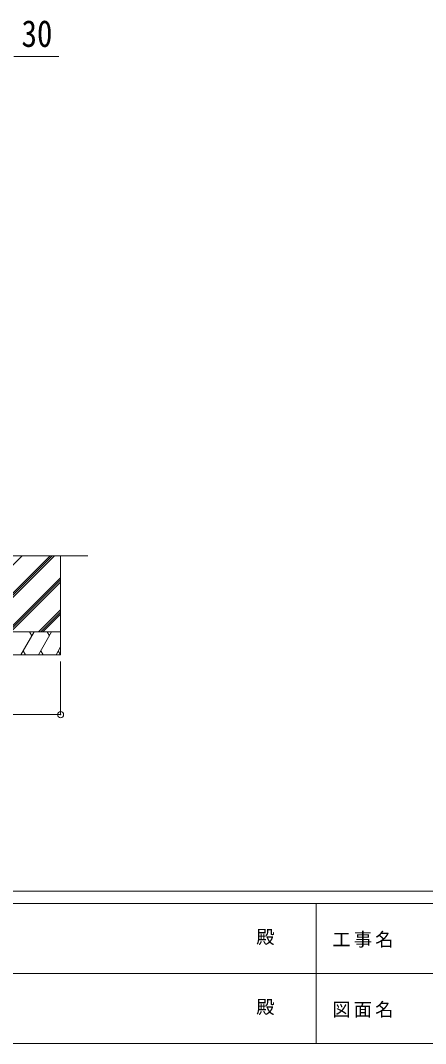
# Model space of a CAD drawing. Units: millimetres at full size, sheet at 1:40; details may follow other scales. Extents: x -11243 to 11243, y -7760 to 7760.
# Drawn here: x -2542 to 119, y -7760 to -1039 of the extents above; entities that cross this region are included whole.
import ezdxf
from ezdxf.enums import TextEntityAlignment as Align

# ---------------------------------------------------------------- set-up
doc = ezdxf.new("R2010")
doc.units = ezdxf.units.MM
doc.header["$LTSCALE"] = 40
doc.header["$PDMODE"] = 32
doc.header["$PDSIZE"] = 40
doc.layers.add('0-3_ELV2', color=7, linetype='Continuous', lineweight=9)
doc.layers.add('F-0_240', color=7, linetype='Continuous', lineweight=9)
doc.styles.add('ＭＳ ゴシック', font='')
doc.styles.get('ＭＳ ゴシック').set_extended_font_data('MS Gothic')

msp = doc.modelspace()

# ---------------------------------------------------------------- linework, layer by layer
at = {"layer": '0-3_ELV2', "color": 6}
for p, q in [((-2290.52, -1275.18), (-2585.39, -1275.18)), ((-2278.89, -5599.55), (-2278.89, -5250.55)), ((-2278.89, -5599.55), (-3078.89, -5599.55))]:
    msp.add_line(p, q, dxfattribs=at)
at = {"layer": '0-3_ELV2'}
for p, q in [((-2098.96, -4556.01), (-2616.39, -4556.01)), ((-2616.39, -4853.52), (-2318.88, -4556.01)), ((-2616.39, -4825.23), (-2347.16, -4556.01)), ((-2616.39, -4839.38), (-2333.02, -4556.01)), ((-2616.39, -4641.39), (-2531.01, -4556.01)), ((-2278.89, -4556.01), (-2278.89, -5206.01)), ((-2616.39, -5037.37), (-2278.89, -4699.87)), ((-2616.39, -5051.51), (-2278.89, -4714.01)), ((-2606.75, -5056.01), (-2278.89, -4728.15)), ((-2422.9, -5056.01), (-2278.89, -4912)), ((-2408.76, -5056.01), (-2278.89, -4926.14)), ((-2394.62, -5056.01), (-2278.89, -4940.28)), ((-2278.89, -5056.01), (-3078.89, -5056.01)), ((-2539.75, -5206.01), (-2453.14, -5056.01)), ((-2483.15, -5056.01), (-2468.15, -5081.99)), ((-2424.28, -5206.01), (-2337.67, -5056.01)), ((-2352.68, -5081.99), (-2367.68, -5056.01)), ((-2308.81, -5206.01), (-2278.89, -5154.2)), ((-3078.89, -5206.01), (-2278.89, -5206.01)), ((-2524.75, -5180.03), (-2509.75, -5206.01)), ((-2409.28, -5180.03), (-2394.28, -5206.01)), ((-2293.81, -5180.03), (-2278.89, -5205.86))]:
    msp.add_line(p, q, dxfattribs=at)
at = {"layer": '0-3_ELV2', "color": 6}
msp.add_point((-2278.89, -5599.55), dxfattribs=at)
at = {"layer": 'F-0_240', "color": 5}
for p, q in [((-11242.74, -6760), (10677.26, -6760)), ((-11242.74, -6840), (7121.58, -6840)), ((-598.42, -6840), (-598.42, -7760)), ((-4598.42, -7300), (3601.58, -7300)), ((-11242.74, -7760), (10677.26, -7760))]:
    msp.add_line(p, q, dxfattribs=at)

# ---------------------------------------------------------------- texts
at = {"layer": '0-3_ELV2', "style": 'ＭＳ ゴシック', "width": 0.85}
msp.add_text('30', height=176, dxfattribs=at).set_placement((-2535.7, -1265.96), align=Align.BOTTOM_LEFT)
at = {"layer": 'F-0_240', "style": 'ＭＳ ゴシック'}
for p in [(-992.7, -7130), (-992.7, -7590)]:
    msp.add_text('殿', height=87.98, dxfattribs=at).set_placement(p, align=Align.BOTTOM_LEFT)
at = {"layer": 'F-0_240', "char_height": 87.98, "attachment_point": 7, "style": 'ＭＳ ゴシック'}
for s, insert in [('\\T1.17;工事名', (-492.95, -7130)), ('\\T1.17;図面名', (-492.95, -7590))]:
    msp.add_mtext(s, dxfattribs=dict(at, insert=insert))

doc.saveas('drawing.dxf')
